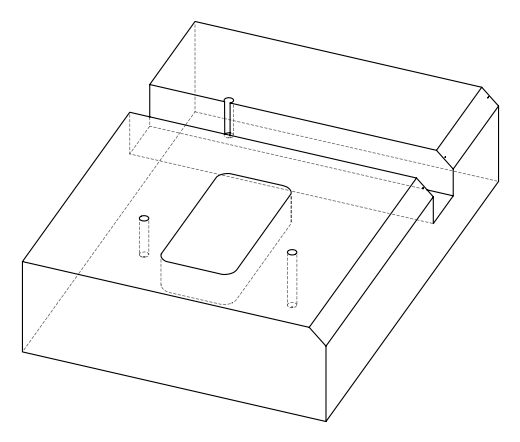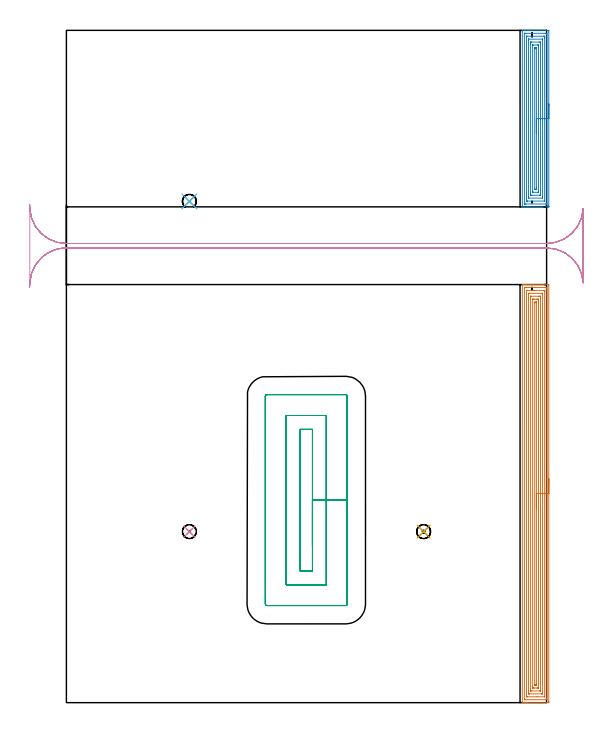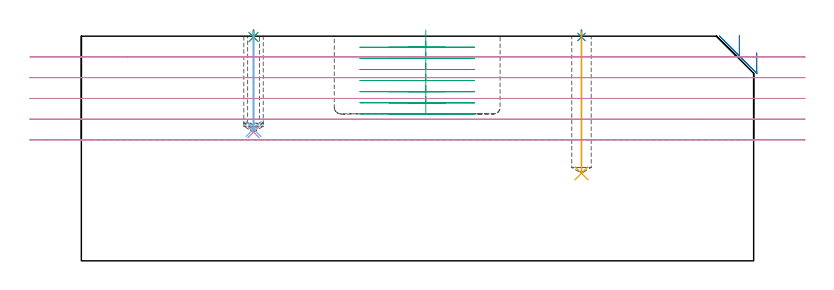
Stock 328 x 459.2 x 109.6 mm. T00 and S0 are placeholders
(PLAN: 10 operations, 4 tool changes, 48.1 min)
(1 SPOT_DRILL | STEP1POCKET | NXT0321_9005460120000 | 0.03 min | 0 mm3)
(2 SPOT_DRILL_1 | STEP1POCKET_1 | NXT0321_9005460120000 | 0.03 min | 1 mm3)
(3 SPOT_DRILL_2 | STEP1POCKET_2 | NXT0321_9005460120000 | 0.03 min | 1 mm3)
(4 DRILL_BLIND_HOLE_INTO_CENTER | STEP1POCKET | UGT0301_490 | 0.2 min | 3161 mm3)
(5 DRILL_BLIND_HOLE_INTO_CENTER_1 | STEP1POCKET_1 | UGT0301_490 | 0.28 min | 4576 mm3)
(6 DRILL_BLIND_HOLE_INTO_CENTER_2 | STEP1POCKET_2 | UGT0301_490 | 0.19 min | 3056 mm3)
(7 AREA_MILL | FG_CHAMFER_SURFACE | UGT0205_001 | 16.26 min | 48039 mm3)
(8 AREA_MILL_1 | FG_CHAMFER_SURFACE_1 | UGT0205_001 | 7.02 min | 21013 mm3)
(9 MILL_RECTANGULAR_POCKET | POCKET_RECTANGULAR_STRAIGHT | NXT0201_007 | Follow Part, ap 6.25, ae 75% | 13.8 min | 511372 mm3)
(10 MILL_RECTANGULAR_SLOT | SLOT_RECTANGULAR | UGT0201_005 | Follow Part, ap 12.5, ae 75% | 10.25 min | 877103 mm3)
(TOOL NXT0321_9005460120000 | NC Spot Drill, 142deg, 12mm, Carbide, Uncoated | D12 PA142 FL30 Z2)
(TOOL UGT0301_490 | Carbide Drill 9.5 mm | D9.5 PA118 FL81 Z2)
(TOOL UGT0205_001 | Chamfer Mill 20 x 3 x 45 deg. | D20 FL50 Z2)
(TOOL NXT0201_007 | ENDMILL 25mm [R216.25-25050GCK54P 1620] | D25 R3 FL54 Z5)
(TOOL UGT0201_005 | End Mill 50 mm | D50 FL150 Z8)
(OP 1 SPOT_DRILL)
G17 G21 G94 G90
T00 M6
G54
G17 G0 G90 X84. Y116.8 S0 M3
G43 Z119.6 H0
G94 G81 G98 Z109.191 F250. R112.6
G80
M5
M2
(OP 2 SPOT_DRILL_1)
G17 G21 G94 G90
T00 M6
G54
G17 G0 G90 X244. Y116.8 S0 M3
G43 Z119.6 H0
G94 G81 G98 Z109.191 F250. R112.6
G80
M5
M2
(OP 3 SPOT_DRILL_2)
G17 G21 G94 G90
T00 M6
G54
G17 G0 G90 X84. Y342.4 S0 M3
G43 Z119.6 H0
G94 G81 G98 Z109.191 F250. R112.6
G80
M5
M2
(OP 4 DRILL_BLIND_HOLE_INTO_CENTER)
G17 G21 G94 G90
T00 M6
G54
G17 G0 G90 X84. Y116.8 S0 M3
G43 Z119.6 H0
G94 G81 G98 Z62.8 F250. R111.6
G80
M5
M2
(OP 5 DRILL_BLIND_HOLE_INTO_CENTER_1)
G17 G21 G94 G90
T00 M6
G54
G17 G0 G90 X244. Y116.8 S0 M3
G43 Z119.6 H0
G94 G81 G98 Z42.7 F250. R111.6
G80
M5
M2
(OP 6 DRILL_BLIND_HOLE_INTO_CENTER_2)
G17 G21 G94 G90
T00 M6
G54
G17 G0 G90 X84. Y342.4 S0 M3
G43 Z119.6 H0
G94 G81 G98 Z64.3 F250. R111.6
G80
M5
M2
(OP 7 AREA_MILL)
G17 G21 G94 G90
T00 M6
G54
G17 G0 G90 X329.5 Y152.8 S1061 M3
G43 Z119.6 H0
Z101.5
G94 G1 Y152.762 Z100.628 F250.
Y152.648 Z99.764
Y152.459 Z98.912
Y152.197 Z98.08
Y151.863 Z97.274
Y151.46 Z96.5
Y150.992 Z95.764
Y150.46 Z95.072
Y149.871 Z94.429
Y149.228 Z93.84
Y148.536 Z93.308
Y147.8 Z92.84
Y147.026 Z92.437
Y146.22 Z92.103
Y145.388 Z91.841
Y144.536 Z91.652
Y143.672 Z91.538
Y142.8 Z91.5
Y0.629
X329.497 Y0.319 Z91.502
X329.492 Y0.01 Z91.506
X329.179 Y0. Z91.819
X314.658 Z106.336
X313.239 Z107.757
X312.876 Z108.119
X312.15 Z108.849
X311.877 Z109.123
X311.457 Z109.534
X311.408 Z109.583
X311.403 Y0.007 Z109.588
X311.4 Y0.182 Z109.6
Y285.418
X311.403 Y285.59 Z109.588
X311.455 Y285.593 Z109.537
X311.877 Y285.6 Z109.122
X312.15 Z108.85
X312.876 Z108.119
X314.131 Z106.866
X315.549 Z105.446
X328.915 Z92.083
X329.181 Y285.598 Z91.817
X329.492 Y285.59 Z91.506
X329.499 Y285.278 Z91.499
X329.5 Y142.8 Z91.5
X328.086 Z92.914
Y2.355
X328.085 Y2.293 Z92.915
X328.08 Y2.169 Z92.92
X328.069 Y2.01 Z92.931
X328.024 Y2.007 Z92.976
X327.548 Y2.001 Z93.452
X313.292 Z107.708
X312.876 Y2.007 Z108.124
X312.824 Y2.01 Z108.176
X312.817 Y2.231 Z108.183
X312.815 Y2.355 Z108.185
X312.814 Y2.418 Z108.186
Y283.245
X312.815 Y283.307 Z108.185
X312.82 Y283.431 Z108.18
X312.831 Y283.59 Z108.169
X312.876 Y283.593 Z108.124
X313.352 Y283.599 Z107.648
X327.608 Z93.392
X328.024 Y283.593 Z92.976
X328.076 Y283.59 Z92.924
X328.083 Y283.369 Z92.917
X328.085 Y283.245 Z92.915
X328.086 Y283.182 Z92.914
Y142.8
X326.672 Z94.328
X326.671 Y4.098 Z94.329
X326.67 Y4.044 Z94.33
X326.668 Y4.019 Z94.332
X326.666 Y4.013 Z94.334
X326.651 Y4.01 Z94.349
X326.445 Y4.002 Z94.555
X321.546 Y4. Z99.454
X314.658 Y4.002 Z106.342
X314.453 Y4.005 Z106.547
X314.317 Y4.01 Z106.683
X314.235 Y4.019 Z106.765
X314.233 Y4.063 Z106.767
X314.231 Y4.206 Z106.769
X314.229 Y4.637 Z106.771
Y281.502
X314.23 Y281.556 Z106.77
X314.232 Y281.581 Z106.768
X314.234 Y281.587 Z106.766
X314.249 Y281.59 Z106.751
X314.455 Y281.598 Z106.545
X319.354 Y281.6 Z101.646
X326.242 Y281.599 Z94.758
X326.447 Y281.595 Z94.553
X326.583 Y281.59 Z94.417
X326.665 Y281.581 Z94.335
X326.667 Y281.537 Z94.333
X326.669 Y281.394 Z94.331
X326.671 Y280.963 Z94.329
X326.672 Y142.8 Z94.328
X325.257 Z95.743
Y6.888
X325.255 Y6.09 Z95.745
X325.253 Y6.035 Z95.747
X325.251 Y6.014 Z95.749
X325.233 Y6.01 Z95.767
X325.123 Y6.005 Z95.877
X324.902 Y6.002 Z96.098
X324.46 Y6. Z96.54
X316.44 Z104.56
X315.996 Y6.002 Z105.004
X315.776 Y6.005 Z105.224
X315.667 Y6.01 Z105.333
X315.649 Y6.013 Z105.351
X315.647 Y6.03 Z105.353
X315.645 Y6.071 Z105.355
X315.643 Y6.795 Z105.357
Y278.712
X315.645 Y279.51 Z105.355
X315.647 Y279.565 Z105.353
X315.649 Y279.586 Z105.351
X315.667 Y279.59 Z105.333
X315.777 Y279.595 Z105.223
X315.998 Y279.598 Z105.002
X316.44 Y279.6 Z104.56
X324.46 Z96.54
X324.904 Y279.598 Z96.096
X325.124 Y279.595 Z95.876
X325.233 Y279.59 Z95.767
X325.251 Y279.587 Z95.749
X325.253 Y279.57 Z95.747
X325.255 Y279.529 Z95.745
X325.257 Y278.805 Z95.743
Y278.712
Y142.8
X323.843 Z97.157
Y8.402
X323.841 Y8.126 Z97.159
X323.838 Y8.048 Z97.162
X323.836 Y8.01 Z97.164
X323.821 Y8.008 Z97.179
X323.737 Y8.003 Z97.263
X323.569 Y8.001 Z97.431
X323.352 Y8. Z97.648
X318.006 Z102.994
X317.331 Y8.002 Z103.669
X317.111 Y8.004 Z103.889
X317.067 Y8.01 Z103.933
X317.064 Y8.021 Z103.936
X317.061 Y8.054 Z103.939
X317.057 Y8.677 Z103.943
Y8.952
Y277.198
X317.059 Y277.474 Z103.941
X317.062 Y277.552 Z103.938
X317.064 Y277.59 Z103.936
X317.079 Y277.592 Z103.921
X317.163 Y277.596 Z103.837
X317.331 Y277.599 Z103.669
X317.548 Y277.6 Z103.452
X322.894 Z98.106
X323.569 Y277.598 Z97.431
X323.789 Y277.596 Z97.211
X323.833 Y277.59 Z97.167
X323.836 Y277.579 Z97.164
X323.839 Y277.546 Z97.161
X323.843 Y276.923 Z97.157
Y276.648
Y142.8
X322.429 Z98.571
X322.428 Y10.143 Z98.572
X322.427 Y10.062 Z98.573
X322.425 Y10.023 Z98.575
X322.423 Y10.011 Z98.577
X322.404 Y10.009 Z98.596
X322.248 Y10.002 Z98.752
X321.787 Y10. Z99.213
X321.359 Z99.641
X319.577 Z101.423
X319.113 Y10.001 Z101.887
X318.683 Y10.003 Z102.317
X318.508 Y10.01 Z102.492
X318.478 Y10.021 Z102.522
X318.476 Y10.081 Z102.524
X318.473 Y10.214 Z102.527
X318.472 Y10.465 Z102.528
X318.471 Y11.11 Z102.529
X318.472 Y275.457 Z102.528
X318.473 Y275.538 Z102.527
X318.475 Y275.577 Z102.525
X318.477 Y275.589 Z102.523
X318.496 Y275.591 Z102.504
X318.652 Y275.598 Z102.348
X319.113 Y275.6 Z101.887
X319.541 Z101.459
X321.323 Z99.677
X321.787 Y275.599 Z99.213
X322.217 Y275.597 Z98.783
X322.392 Y275.59 Z98.608
X322.422 Y275.579 Z98.578
X322.424 Y275.519 Z98.576
X322.427 Y275.386 Z98.573
X322.428 Y275.135 Z98.572
X322.429 Y274.49 Z98.571
Y142.8
X321.015 Z99.985
Y13.028
X321.013 Y12.253 Z99.987
X321.012 Y12.136 Z99.988
X321.008 Y12.023 Z99.992
X320.896 Y12.01 Z100.104
X320.255 Y12.001 Z100.745
X320.005 Y12.003 Z100.995
X319.921 Y12.007 Z101.079
X319.896 Y12.01 Z101.104
X319.892 Y12.055 Z101.108
X319.888 Y12.134 Z101.112
X319.886 Y12.253 Z101.114
X319.885 Y12.373 Z101.115
Y272.572
X319.887 Y273.347 Z101.113
X319.888 Y273.464 Z101.112
X319.892 Y273.577 Z101.108
X320.005 Y273.59 Z100.995
X320.644 Y273.599 Z100.356
X320.896 Y273.597 Z100.104
X320.979 Y273.593 Z100.021
X321.004 Y273.59 Z99.996
X321.008 Y273.545 Z99.992
X321.012 Y273.466 Z99.988
X321.014 Y273.347 Z99.986
X321.015 Y273.227 Z99.985
Y142.8
Y141.928 Z100.023
Y141.064 Z100.137
Y140.212 Z100.326
Y139.38 Z100.588
Y138.574 Z100.922
Y137.8 Z101.325
Y137.064 Z101.794
Y136.372 Z102.325
Y135.729 Z102.914
Y135.14 Z103.557
Y134.608 Z104.25
Y134.14 Z104.985
Y133.737 Z105.759
Y133.403 Z106.565
Y133.141 Z107.397
Y132.952 Z108.249
Y132.838 Z109.114
Y132.8 Z109.985
G0 Z119.6
M5
M2
(OP 8 AREA_MILL_1)
G17 G21 G94 G90
T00 M6
G54
G17 G0 G90 X329.5 Y408.9 S1061 M3
G43 Z119.6 H0
Z101.5
G94 G1 Y408.862 Z100.628 F250.
Y408.748 Z99.764
Y408.559 Z98.912
Y408.297 Z98.08
Y407.963 Z97.274
Y407.56 Z96.5
Y407.092 Z95.764
Y406.56 Z95.072
Y405.971 Z94.429
Y405.328 Z93.84
Y404.636 Z93.309
Y403.9 Z92.84
Y403.126 Z92.437
Y402.32 Z92.103
Y401.488 Z91.841
Y400.636 Z91.652
Y399.772 Z91.538
Y398.9 Z91.5
Y339.188
X329.496 Y338.606 Z91.501
X329.495 Y338.604 Z91.502
X328.915 Y338.601 Z92.082
X328.327 Y338.6 Z92.67
X315.549 Z105.445
X314.943 Z106.054
X314.658 Z106.339
X312.876 Z108.119
X312.306 Z108.693
X311.774 Z109.225
X311.408 Z109.583
X311.403 Y338.607 Z109.588
X311.4 Y338.743 Z109.6
Y459.057
X311.403 Y459.19 Z109.588
X311.443 Y459.193 Z109.549
X311.775 Y459.2 Z109.224
X312.306 Z108.693
X312.876 Z108.119
X314.944 Z106.054
X315.549 Z105.445
X316.137 Z104.858
X328.915 Z92.082
X329.22 Y459.198 Z91.777
X329.491 Y459.19 Z91.506
X329.499 Y458.918 Z91.499
X329.5 Y398.9 Z91.5
X328.086 Z92.914
X328.085 Y340.846 Z92.915
X328.083 Y340.722 Z92.917
X328.079 Y340.64 Z92.921
X328.075 Y340.608 Z92.925
X328.069 Y340.607 Z92.931
X328.024 Y340.604 Z92.976
X327.503 Y340.6 Z93.497
X313.767 Z107.233
X313.245 Y340.602 Z107.755
X312.876 Y340.608 Z108.124
X312.83 Y340.61 Z108.17
X312.821 Y340.785 Z108.179
X312.816 Y340.909 Z108.184
X312.815 Y340.971 Z108.185
Y456.954
X312.817 Y457.078 Z108.183
X312.821 Y457.16 Z108.179
X312.825 Y457.192 Z108.175
X312.831 Y457.193 Z108.169
X312.876 Y457.196 Z108.124
X313.397 Y457.2 Z107.603
X327.133 Z93.867
X327.655 Y457.198 Z93.345
X328.024 Y457.192 Z92.976
X328.07 Y457.19 Z92.93
X328.079 Y457.015 Z92.921
X328.084 Y456.891 Z92.916
X328.085 Y456.829 Z92.915
X328.086 Y398.9 Z92.914
X326.672 Z94.328
X326.671 Y342.753 Z94.329
X326.67 Y342.646 Z94.33
X326.668 Y342.62 Z94.332
X326.666 Y342.614 Z94.334
X326.649 Y342.61 Z94.351
X326.548 Y342.604 Z94.452
X326.394 Y342.6 Z94.606
X314.811 Y342.601 Z106.189
X314.658 Y342.603 Z106.342
X314.506 Y342.608 Z106.494
X314.235 Y342.62 Z106.765
X314.233 Y342.753 Z106.767
X314.23 Y343.182 Z106.77
X314.229 Y343.644 Z106.771
Y344.074
Y455.047
X314.23 Y455.154 Z106.77
X314.232 Y455.18 Z106.768
X314.234 Y455.186 Z106.766
X314.251 Y455.19 Z106.749
X314.352 Y455.196 Z106.648
X314.506 Y455.2 Z106.494
X326.089 Y455.199 Z94.911
X326.242 Y455.197 Z94.758
X326.395 Y455.192 Z94.605
X326.665 Y455.18 Z94.335
X326.667 Y455.047 Z94.333
X326.67 Y454.618 Z94.33
X326.671 Y454.156 Z94.329
Y453.726
X326.672 Y398.9 Z94.328
X325.257 Z95.743
Y345.427
X325.252 Y344.634 Z95.748
X325.251 Y344.612 Z95.749
X325.234 Y344.609 Z95.766
X325.183 Y344.604 Z95.817
X325.079 Y344.601 Z95.921
X315.808 Z105.192
X315.713 Y344.603 Z105.287
X315.666 Y344.607 Z105.334
X315.649 Y344.611 Z105.351
X315.643 Y345.427 Z105.357
Y452.373
X315.648 Y453.166 Z105.352
X315.649 Y453.188 Z105.351
X315.667 Y453.191 Z105.333
X315.717 Y453.196 Z105.283
X315.821 Y453.199 Z105.179
X325.092 Z95.908
X325.187 Y453.197 Z95.813
X325.234 Y453.193 Z95.766
X325.251 Y453.189 Z95.749
X325.257 Y452.373 Z95.743
Y398.9
X323.843 Z97.157
Y347.826
X323.842 Y347.209 Z97.158
X323.84 Y346.937 Z97.16
X323.836 Y346.661 Z97.164
X323.829 Y346.609 Z97.171
X323.797 Y346.607 Z97.203
X323.721 Y346.603 Z97.279
X323.569 Y346.601 Z97.431
X323.286 Y346.6 Z97.714
X317.94 Z103.06
X317.331 Y346.606 Z103.669
X317.129 Y346.61 Z103.871
X317.064 Y346.615 Z103.936
X317.061 Y346.752 Z103.939
X317.059 Y346.935 Z103.941
X317.057 Y347.209 Z103.943
Y347.484
Y449.974
X317.058 Y450.591 Z103.942
X317.06 Y450.863 Z103.94
X317.064 Y451.139 Z103.936
X317.071 Y451.191 Z103.929
X317.103 Y451.193 Z103.897
X317.179 Y451.197 Z103.821
X317.331 Y451.199 Z103.669
X317.614 Y451.2 Z103.386
X322.96 Z98.04
X323.569 Y451.194 Z97.431
X323.771 Y451.19 Z97.229
X323.836 Y451.185 Z97.164
X323.839 Y451.048 Z97.161
X323.841 Y450.865 Z97.159
X323.843 Y450.591 Z97.157
Y450.316
Y398.9
X322.429 Z98.571
Y348.992
X322.427 Y348.67 Z98.573
X322.425 Y348.631 Z98.575
X322.423 Y348.617 Z98.577
X322.411 Y348.61 Z98.589
X322.308 Y348.605 Z98.692
X322.177 Y348.601 Z98.823
X319.113 Y348.6 Z101.887
X318.612 Y348.602 Z102.388
X318.503 Y348.607 Z102.497
X318.483 Y348.609 Z102.517
X318.478 Y348.645 Z102.522
X318.474 Y348.74 Z102.526
X318.472 Y348.992 Z102.528
X318.471 Y349.634 Z102.529
Y349.883
Y448.808
X318.473 Y449.13 Z102.527
X318.475 Y449.169 Z102.525
X318.477 Y449.183 Z102.523
X318.489 Y449.19 Z102.511
X318.592 Y449.195 Z102.408
X318.723 Y449.199 Z102.277
X321.787 Y449.2 Z99.213
X322.288 Y449.198 Z98.712
X322.397 Y449.193 Z98.603
X322.417 Y449.191 Z98.583
X322.422 Y449.155 Z98.578
X322.426 Y449.06 Z98.574
X322.428 Y448.808 Z98.572
X322.429 Y448.166 Z98.571
Y447.917
Y398.9
X321.015 Z99.985
Y351.546
X321.012 Y350.774 Z99.988
X321.011 Y350.659 Z99.989
X321.008 Y350.623 Z99.992
X320.981 Y350.61 Z100.019
X320.896 Y350.608 Z100.104
X320.178 Y350.601 Z100.822
X320.004 Z100.996
X319.947 Y350.602 Z101.053
X319.901 Y350.607 Z101.099
X319.892 Y350.61 Z101.108
X319.89 Y350.622 Z101.11
X319.887 Y350.655 Z101.113
X319.886 Y350.774 Z101.114
X319.885 Y350.893 Z101.115
Y446.254
X319.888 Y447.026 Z101.112
X319.889 Y447.141 Z101.111
X319.892 Y447.177 Z101.108
X319.919 Y447.19 Z101.081
X320.004 Y447.192 Z100.996
X320.722 Y447.199 Z100.278
X320.896 Z100.104
X320.953 Y447.198 Z100.047
X320.999 Y447.193 Z100.001
X321.008 Y447.19 Z99.992
X321.01 Y447.178 Z99.99
X321.013 Y447.145 Z99.987
X321.014 Y447.026 Z99.986
X321.015 Y446.907 Z99.985
Y398.9
Y398.028 Z100.023
Y397.164 Z100.137
Y396.312 Z100.326
Y395.48 Z100.588
Y394.674 Z100.922
Y393.9 Z101.325
Y393.164 Z101.794
Y392.472 Z102.325
Y391.829 Z102.914
Y391.24 Z103.557
Y390.708 Z104.25
Y390.24 Z104.985
Y389.837 Z105.759
Y389.503 Z106.565
Y389.241 Z107.397
Y389.052 Z108.249
Y388.938 Z109.114
Y388.9 Z109.985
G0 Z119.6
M5
M2
(OP 9 MILL_RECTANGULAR_POCKET)
G17 G21 G94 G90
T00 M6
G54
G17 G0 G90 X168.05 Y106.948 S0 M3
G43 Z119.6 H1
Z112.6
G94 G1 Y138.35 Z104.186 F250.
Y186.65 F500.
X159.65
Y90.05
X168.05
Y138.35
X177.55
Y196.15
X150.15
Y80.55
X177.55
Y138.35
X191.8
Y209.3
G3 X190.7 Y210.4 R1.1
G1 X137.
G3 X135.9 Y209.3 R1.1
G1 Y67.4
G3 X137. Y66.3 R1.1
G1 X190.7
G3 X191.8 Y67.4 R1.1
G1 Y138.35
Y139.35
G0 X168.05 Y106.948 Z107.186
G1 Y138.35 Z98.771 F250.
Y186.65 F500.
X159.65
Y90.05
X168.05
Y138.35
X177.55
Y196.15
X150.15
Y80.55
X177.55
Y138.35
X191.8
Y209.3
G3 X190.7 Y210.4 R1.1
G1 X137.
G3 X135.9 Y209.3 R1.1
G1 Y67.4
G3 X137. Y66.3 R1.1
G1 X190.7
G3 X191.8 Y67.4 R1.1
G1 Y138.35
Y139.35
G0 X168.05 Y106.948 Z101.771
G1 Y138.35 Z93.357 F250.
Y186.65 F500.
X159.65
Y90.05
X168.05
Y138.35
X177.55
Y196.15
X150.15
Y80.55
X177.55
Y138.35
X191.8
Y209.3
G3 X190.7 Y210.4 R1.1
G1 X137.
G3 X135.9 Y209.3 R1.1
G1 Y67.4
G3 X137. Y66.3 R1.1
G1 X190.7
G3 X191.8 Y67.4 R1.1
G1 Y138.35
Y139.35
G0 X168.05 Y106.948 Z96.357
G1 Y138.35 Z87.943 F250.
Y186.65 F500.
X159.65
Y90.05
X168.05
Y138.35
X177.55
Y196.15
X150.15
Y80.55
X177.55
Y138.35
X191.8
Y209.3
G3 X190.7 Y210.4 R1.1
G1 X137.
G3 X135.9 Y209.3 R1.1
G1 Y67.4
G3 X137. Y66.3 R1.1
G1 X190.7
G3 X191.8 Y67.4 R1.1
G1 Y138.35
Y139.35
G0 X168.05 Y106.948 Z90.943
G1 Y138.35 Z82.529 F250.
Y186.65 F500.
X159.65
Y90.05
X168.05
Y138.35
X177.55
Y196.15
X150.15
Y80.55
X177.55
Y138.35
X191.8
Y209.3
G3 X190.7 Y210.4 R1.1
G1 X137.
G3 X135.9 Y209.3 R1.1
G1 Y67.4
G3 X137. Y66.3 R1.1
G1 X190.7
G3 X191.8 Y67.4 R1.1
G1 Y138.35
Y139.35
G0 X168.05 Y106.948 Z85.529
G1 Y138.35 Z77.114 F250.
Y186.65 F500.
X159.65
Y90.05
X168.05
Y138.35
X177.55
Y196.15
X150.15
Y80.55
X177.55
Y138.35
X191.8
Y209.3
G3 X190.7 Y210.4 R1.1
G1 X137.
G3 X135.9 Y209.3 R1.1
G1 Y67.4
G3 X137. Y66.3 R1.1
G1 X190.7
G3 X191.8 Y67.4 R1.1
G1 Y138.35
Y139.35
G0 X168.05 Y106.948 Z80.114
G1 Y138.35 Z71.7 F250.
Y186.65 F500.
X159.65
Y90.05
X168.05
Y138.35
X177.55
Y196.15
X150.15
Y80.55
X177.55
Y138.35
X191.8
Y209.3
G3 X190.7 Y210.4 R1.1
G1 X137.
G3 X135.9 Y209.3 R1.1
G1 Y67.4
G3 X137. Y66.3 R1.1
G1 X190.7
G3 X191.8 Y67.4 R1.1
G1 Y138.35
Y139.35
G0 Z119.6
M5
M2
(OP 10 MILL_RECTANGULAR_SLOT)
G17 G21 G94 G90
T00 M6
G54
G17 G0 G90 X353.113 Y336.77 S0 M3
G43 Z119.6 H0
Z99.48
G94 G1 X352.54 Y333.825 F250.
G2 X332.442 Y313.998 R25. F500.
X328. Y313.6 R25. F372.
G1 X312.466
X22.466 F333.
X0. F500.
G2 X-24.97 Y337.376 R25.
G1 X-25.
Y286.824
X-24.97
G2 X0. Y310.6 R25.
G1 X328.
G2 X352.541 Y290.37 R25.
G1 X353.113 Y287.425 F250.
G0 Z119.6
X-25.117 Y283.828
Z89.36
G1 X-24.97 Y286.824
G2 X-16.518 Y304.365 R25. F500.
X-7.907 Y309.317 R25. F442.
X0. Y310.6 R25. F338.
G1 X301.955
X328. F500.
G2 X352.97 Y286.824 R25.
G1 X353.
Y337.376
X352.97
G2 X328. Y313.6 R25.
G1 X0.
G2 X-24.97 Y337.376 R25.
G1 X-25.117 Y340.372 F250.
G0 Y283.828 Z79.24
G1 X-24.97 Y286.824
G2 X-16.518 Y304.365 R25. F500.
X-7.907 Y309.317 R25. F442.
X0. Y310.6 R25. F338.
G1 X301.955
X328. F500.
G2 X352.97 Y286.824 R25.
G1 X353.
Y337.376
X352.97
G2 X328. Y313.6 R25.
G1 X0.
G2 X-24.97 Y337.376 R25.
G1 X-25.117 Y340.372 F250.
G0 Y283.828 Z69.12
G1 X-24.97 Y286.824
G2 X-7.907 Y309.317 R25. F500.
X0. Y310.6 R25. F341.
G1 X301.955
X328. F500.
G2 X352.97 Y286.824 R25.
G1 X353.
Y337.376
X352.97
G2 X328. Y313.6 R25.
G1 X0.
G2 X-24.97 Y337.376 R25.
G1 X-25.117 Y340.372 F250.
G0 Y283.828 Z59.
G1 X-24.97 Y286.824
G2 X-16.518 Y304.365 R25. F500.
X-7.907 Y309.317 R25. F442.
X0. Y310.6 R25. F338.
G1 X301.955
X328. F500.
G2 X352.97 Y286.824 R25.
G1 X353.
Y337.376
X352.97
G2 X328. Y313.6 R25.
G1 X0.
G2 X-24.97 Y337.376 R25.
G1 X-25.117 Y340.372 F250.
G0 Z119.6
M5
M2
